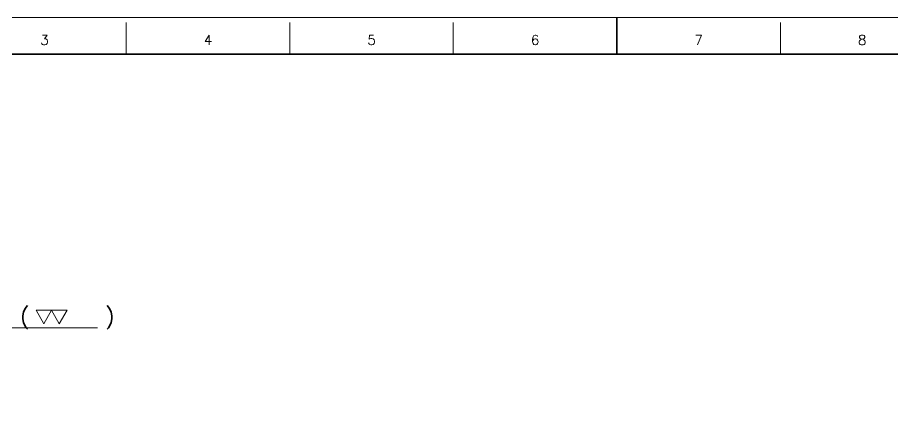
# Model space of a CAD drawing. Header units: millimetres. Extents: x 0 to 1764, y -17 to 1242.
# Drawn here: x 387 to 1150, y 891 to 1242 of the extents above; entities that cross this region are included whole.
import ezdxf
from ezdxf.enums import TextEntityAlignment as Align

# ---------------------------------------------------------------- set-up
doc = ezdxf.new("R2010")
doc.units = ezdxf.units.MM
doc.header["$LTSCALE"] = 1.2
for name, color, linetype, lineweight in [('07_TEXT', 3, 'Continuous', 13), ('08_DIM', 3, 'Continuous', 13), ('90_FRAME', 5, 'Continuous', 35)]:
    doc.layers.add(name, color=color, linetype=linetype, lineweight=lineweight)
doc.layers.add('91_BLANK', color=5, linetype='Continuous', lineweight=0, plot=False)
doc.styles.add('KSS_TXT', font='txt.shx', dxfattribs={"bigfont": 'extfont2.shx'})

# ---------------------------------------------------------------- blocks, each defined once
blk = doc.blocks.new('p1ba02')
for p, q in [((-1.5, 2.6), (1.5, 2.6)), ((0, 0), (-1.5, 2.6)), ((1.5, 2.6), (0, 0)), ((3, 0), (1.5, 2.6)), ((1.5, 2.6), (4.5, 2.6)), ((4.5, 2.6), (3, 0))]:
    blk.add_line(p, q)

msp = doc.modelspace()

# ---------------------------------------------------------------- linework, layer by layer
at = {"layer": '08_DIM'}
msp.add_line((341.216, 971.395), (456.72, 971.395), dxfattribs=at)
at = {"layer": '90_FRAME', "color": 4, "lineweight": 13}
for p, q in [((481.896, 1209.75), (481.896, 1237.359)), ((624.464, 1209.75), (624.464, 1237.359)), ((767.032, 1209.75), (767.032, 1237.359)), ((1052.169, 1209.75), (1052.169, 1237.359))]:
    msp.add_line(p, q, dxfattribs=at)
at = {"layer": '90_FRAME'}
msp.add_line((909.6, 1241.619), (909.6, 1209.75), dxfattribs=at)
msp.add_lwpolyline([(82.742, 27.485), (1736.459, 27.485), (1736.459, 1209.75), (82.742, 1209.75)], close=True, dxfattribs=at)
at = {"layer": '91_BLANK'}
msp.add_lwpolyline([(0, 0), (1764.068, 0), (1764.068, 1241.619), (0, 1241.619)], close=True, dxfattribs=at)

# ---------------------------------------------------------------- block references
at = {"layer": '08_DIM', "xscale": 4.5, "yscale": 4.5, "zscale": 4.5}
msp.add_blockref('p1ba02', (410.005, 974.972), dxfattribs=at)

# ---------------------------------------------------------------- texts
at = {"layer": '07_TEXT', "style": 'KSS_TXT'}
msp.add_text('(     )', height=13.5, dxfattribs=at).set_placement((389.287, 974.633))
at = {"layer": '90_FRAME', "color": 0, "lineweight": 13, "style": 'KSS_TXT'}
for s, p in [('3', (410.612, 1215.249)), ('4', (553.18, 1215.249)), ('5', (695.748, 1215.249)), ('6', (838.316, 1215.249)), ('7', (980.884, 1215.249)), ('8', (1123.453, 1215.249))]:
    msp.add_text(s, height=8.52, dxfattribs=at).set_placement(p, align=Align.BOTTOM_CENTER)

doc.saveas('drawing.dxf')
